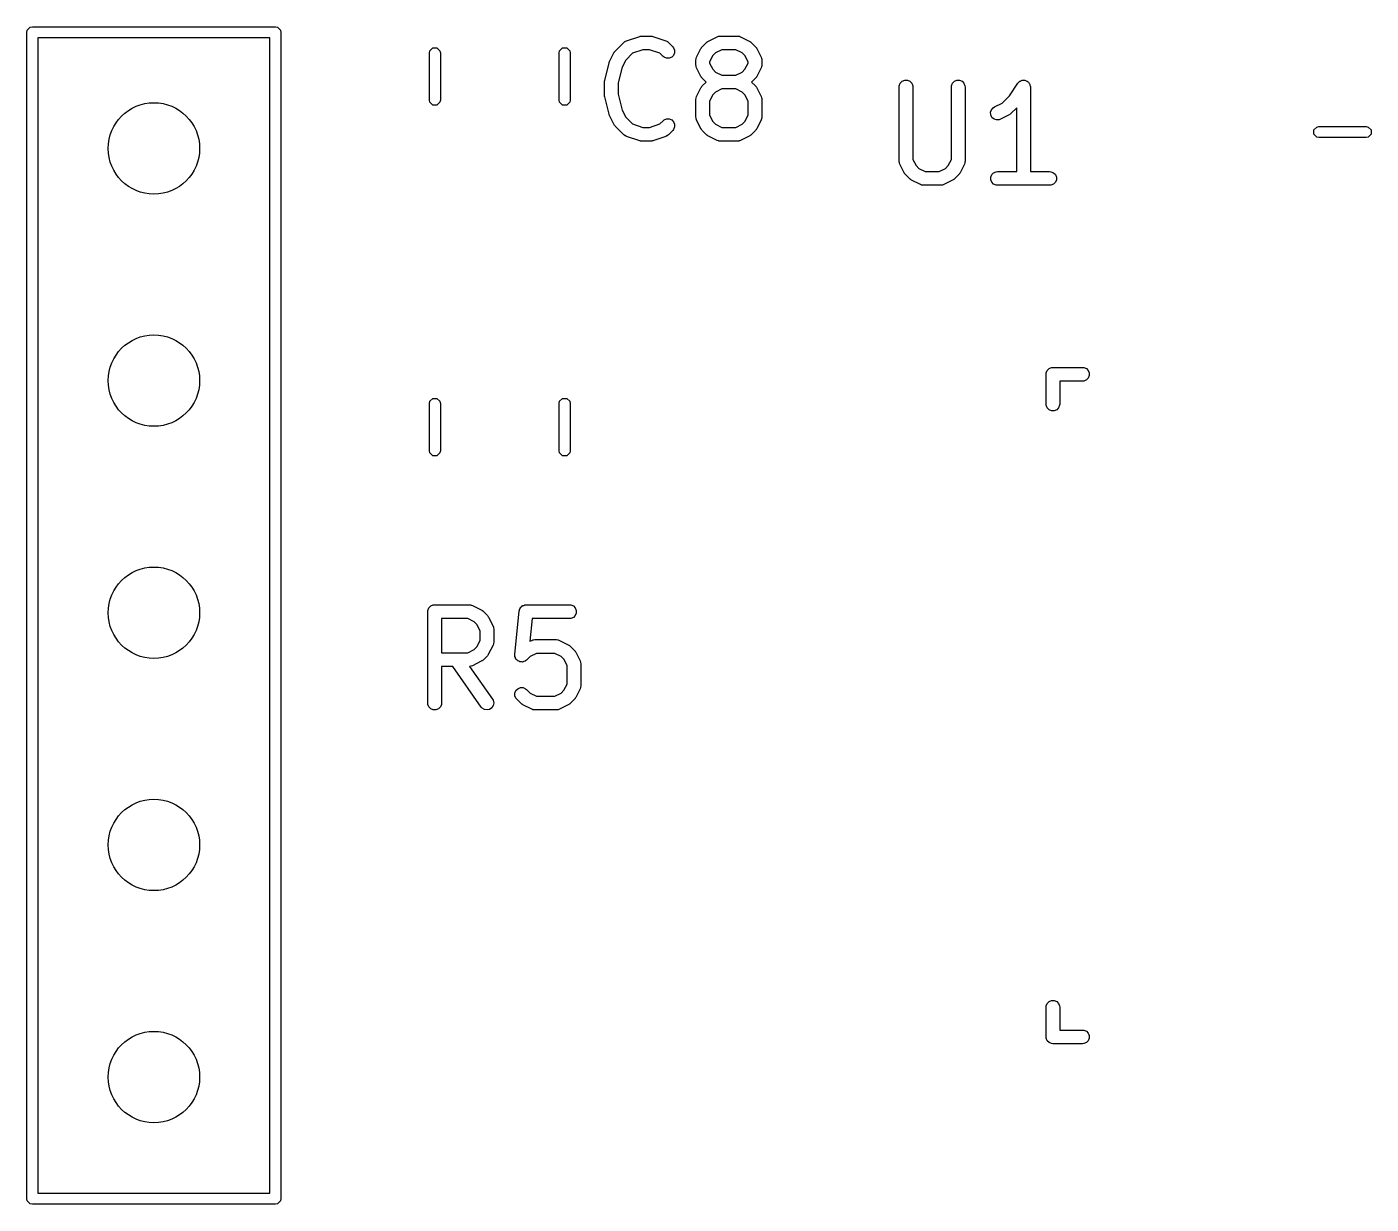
# Model space of a CAD drawing. Header units: inches. Extents: x 4.64 to 7.43, y -3.91 to -2.64.
# Drawn here: x 5.495 to 6.074, y -3.595 to -3.088 of the extents above; entities that cross this region are included whole.
import ezdxf

# ---------------------------------------------------------------- set-up
doc = ezdxf.new("R2010")
doc.units = ezdxf.units.IN
doc.header["$MEASUREMENT"] = 0
doc.layers.add('BLACK', color=250, linetype='CONTINUOUS')

msp = doc.modelspace()

# ---------------------------------------------------------------- linework, layer by layer
at = {"layer": 'BLACK', "linetype": 'CONTINUOUS'}
for p, q in [((5.49528, -3.09), (5.49546, -3.0891)), ((5.49528, -3.59236), (5.49528, -3.09)), ((5.49546, -3.0891), (5.49673, -3.08782)), ((5.49673, -3.08782), (5.49764, -3.08764)), ((5.49764, -3.08764), (5.60236, -3.08764)), ((5.60236, -3.08764), (5.60327, -3.08782)), ((5.60327, -3.08782), (5.60454, -3.0891)), ((5.60454, -3.0891), (5.60472, -3.09)), ((5.60472, -3.09), (5.60472, -3.59236)), ((5.75363, -3.09361), (5.75926, -3.09173)), ((5.75926, -3.09173), (5.75954, -3.09167)), ((5.75954, -3.09167), (5.75961, -3.09164)), ((5.75961, -3.09164), (5.75972, -3.09163)), ((5.75972, -3.09163), (5.75982, -3.09161)), ((5.75982, -3.09161), (5.7599, -3.09161)), ((5.7599, -3.09161), (5.76019, -3.09158)), ((5.76019, -3.09158), (5.76394, -3.09158)), ((5.76394, -3.09158), (5.76423, -3.09161)), ((5.76423, -3.09161), (5.76431, -3.09161)), ((5.76431, -3.09161), (5.76441, -3.09163)), ((5.76441, -3.09163), (5.76452, -3.09164)), ((5.76452, -3.09164), (5.76459, -3.09167)), ((5.76459, -3.09167), (5.76487, -3.09173)), ((5.76487, -3.09173), (5.7705, -3.09361)), ((5.78887, -3.09377), (5.79261, -3.0919)), ((5.79261, -3.0919), (5.79316, -3.09169)), ((5.79316, -3.09169), (5.79326, -3.09168)), ((5.79326, -3.09168), (5.79336, -3.09164)), ((5.79336, -3.09164), (5.79394, -3.09158)), ((5.79394, -3.09158), (5.80143, -3.09158)), ((5.80143, -3.09158), (5.80201, -3.09164)), ((5.80201, -3.09164), (5.80211, -3.09168)), ((5.80211, -3.09168), (5.80221, -3.09169)), ((5.80221, -3.09169), (5.80276, -3.0919)), ((5.80276, -3.0919), (5.8065, -3.09377)), ((5.5, -3.09236), (5.5, -3.59)), ((5.6, -3.09236), (5.5, -3.09236)), ((5.6, -3.59), (5.6, -3.09236)), ((5.66869, -3.09882), (5.66886, -3.09792)), ((5.66886, -3.09792), (5.67014, -3.09664)), ((5.67014, -3.09664), (5.67195, -3.09664)), ((5.67195, -3.09664), (5.67323, -3.09792)), ((5.67323, -3.09792), (5.67341, -3.09882)), ((5.72459, -3.09882), (5.72477, -3.09792)), ((5.72477, -3.09792), (5.72605, -3.09664)), ((5.72605, -3.09664), (5.72786, -3.09664)), ((5.72786, -3.09664), (5.72914, -3.09792)), ((5.72914, -3.09792), (5.72931, -3.09882)), ((5.74854, -3.0983), (5.74873, -3.09807)), ((5.74873, -3.09807), (5.75248, -3.09432)), ((5.75248, -3.09432), (5.75292, -3.09396)), ((5.75292, -3.09396), (5.75302, -3.09392)), ((5.75302, -3.09392), (5.7531, -3.09385)), ((5.7531, -3.09385), (5.75363, -3.09361)), ((5.76067, -3.09749), (5.75616, -3.09899)), ((5.76346, -3.09749), (5.76067, -3.09749)), ((5.76797, -3.09899), (5.76346, -3.09749)), ((5.7705, -3.09361), (5.77103, -3.09385)), ((5.77103, -3.09385), (5.77111, -3.09392)), ((5.77111, -3.09392), (5.7712, -3.09396)), ((5.7712, -3.09396), (5.77165, -3.09432)), ((5.77165, -3.09432), (5.77353, -3.0962)), ((5.77353, -3.0962), (5.77389, -3.09665)), ((5.77389, -3.09665), (5.77433, -3.09771)), ((5.77433, -3.09771), (5.77433, -3.09886)), ((5.7838, -3.10071), (5.78567, -3.09697)), ((5.78567, -3.09697), (5.78583, -3.09672)), ((5.78583, -3.09672), (5.78586, -3.09665)), ((5.78586, -3.09665), (5.78592, -3.09656)), ((5.78592, -3.09656), (5.78598, -3.09648)), ((5.78598, -3.09648), (5.78604, -3.09642)), ((5.78604, -3.09642), (5.78622, -3.0962)), ((5.78622, -3.0962), (5.7881, -3.09432)), ((5.7881, -3.09432), (5.78832, -3.09414)), ((5.78832, -3.09414), (5.78838, -3.09408)), ((5.78838, -3.09408), (5.78846, -3.09402)), ((5.78846, -3.09402), (5.78855, -3.09396)), ((5.78855, -3.09396), (5.78862, -3.09393)), ((5.78862, -3.09393), (5.78887, -3.09377)), ((5.79463, -3.09749), (5.79194, -3.09884)), ((5.80074, -3.09749), (5.79463, -3.09749)), ((5.80343, -3.09884), (5.80074, -3.09749)), ((5.8065, -3.09377), (5.80675, -3.09393)), ((5.80675, -3.09393), (5.80682, -3.09396)), ((5.80682, -3.09396), (5.80691, -3.09402)), ((5.80691, -3.09402), (5.80699, -3.09408)), ((5.80699, -3.09408), (5.80705, -3.09414)), ((5.80705, -3.09414), (5.80727, -3.09432)), ((5.80727, -3.09432), (5.80915, -3.0962)), ((5.80915, -3.0962), (5.80933, -3.09642)), ((5.80933, -3.09642), (5.80939, -3.09648)), ((5.80939, -3.09648), (5.80945, -3.09656)), ((5.80945, -3.09656), (5.80951, -3.09665)), ((5.80951, -3.09665), (5.80954, -3.09672)), ((5.80954, -3.09672), (5.8097, -3.09697)), ((5.8097, -3.09697), (5.81157, -3.10071)), ((5.66869, -3.11918), (5.66869, -3.09882)), ((5.67341, -3.09882), (5.67341, -3.11918)), ((5.72459, -3.11918), (5.72459, -3.09882)), ((5.72931, -3.09882), (5.72931, -3.11918)), ((5.7442, -3.11069), (5.74608, -3.10319)), ((5.74608, -3.10319), (5.74609, -3.10315)), ((5.74609, -3.10313), (5.74618, -3.10289)), ((5.74609, -3.10315), (5.74609, -3.10313)), ((5.74618, -3.10289), (5.74627, -3.10265)), ((5.74627, -3.10265), (5.74628, -3.10263)), ((5.74628, -3.10263), (5.7463, -3.10259)), ((5.7463, -3.10259), (5.74817, -3.09884)), ((5.74817, -3.09884), (5.74833, -3.09859)), ((5.74833, -3.09859), (5.74836, -3.09852)), ((5.74836, -3.09852), (5.74843, -3.09844)), ((5.74843, -3.09844), (5.74848, -3.09835)), ((5.74848, -3.09835), (5.74854, -3.0983)), ((5.75324, -3.10191), (5.75173, -3.10494)), ((5.75616, -3.09899), (5.75324, -3.10191)), ((5.76935, -3.10037), (5.76797, -3.09899)), ((5.7698, -3.10074), (5.76935, -3.10037)), ((5.77086, -3.10118), (5.7698, -3.10074)), ((5.77201, -3.10118), (5.77086, -3.10118)), ((5.77308, -3.10074), (5.77201, -3.10118)), ((5.77389, -3.09993), (5.77308, -3.10074)), ((5.77433, -3.09886), (5.77389, -3.09993)), ((5.78348, -3.10204), (5.78354, -3.10146)), ((5.78348, -3.10391), (5.78348, -3.10204)), ((5.78354, -3.10146), (5.78358, -3.10136)), ((5.78358, -3.10136), (5.78359, -3.10126)), ((5.78359, -3.10126), (5.7838, -3.10071)), ((5.79074, -3.10003), (5.78939, -3.10273)), ((5.78939, -3.10273), (5.78939, -3.10321)), ((5.78939, -3.10321), (5.79074, -3.10591)), ((5.79194, -3.09884), (5.79074, -3.10003)), ((5.80463, -3.10003), (5.80343, -3.09884)), ((5.80598, -3.10273), (5.80463, -3.10003)), ((5.80463, -3.10591), (5.80598, -3.10321)), ((5.80598, -3.10321), (5.80598, -3.10273)), ((5.81157, -3.10071), (5.81178, -3.10126)), ((5.81178, -3.10126), (5.81179, -3.10136)), ((5.81179, -3.10136), (5.81183, -3.10146)), ((5.81183, -3.10146), (5.81189, -3.10204)), ((5.81189, -3.10204), (5.81189, -3.10391)), ((5.75173, -3.10494), (5.75002, -3.11177)), ((5.78354, -3.10449), (5.78348, -3.10391)), ((5.78358, -3.10458), (5.78354, -3.10449)), ((5.78359, -3.10469), (5.78358, -3.10458)), ((5.7838, -3.10523), (5.78359, -3.10469)), ((5.78567, -3.10898), (5.7838, -3.10523)), ((5.78583, -3.10923), (5.78567, -3.10898)), ((5.78586, -3.1093), (5.78583, -3.10923)), ((5.78592, -3.10938), (5.78586, -3.1093)), ((5.78598, -3.10947), (5.78592, -3.10938)), ((5.78604, -3.10952), (5.78598, -3.10947)), ((5.78622, -3.10975), (5.78604, -3.10952)), ((5.79074, -3.10591), (5.79194, -3.10711)), ((5.79194, -3.10711), (5.79463, -3.10846)), ((5.79463, -3.10846), (5.80074, -3.10846)), ((5.80074, -3.10846), (5.80343, -3.10711)), ((5.80343, -3.10711), (5.80463, -3.10591)), ((5.80933, -3.10952), (5.80915, -3.10975)), ((5.80939, -3.10947), (5.80933, -3.10952)), ((5.80945, -3.10938), (5.80939, -3.10947)), ((5.80951, -3.1093), (5.80945, -3.10938)), ((5.80954, -3.10923), (5.80951, -3.1093)), ((5.8097, -3.10898), (5.80954, -3.10923)), ((5.81157, -3.10523), (5.8097, -3.10898)), ((5.81178, -3.10469), (5.81157, -3.10523)), ((5.81179, -3.10458), (5.81178, -3.10469)), ((5.81183, -3.10449), (5.81179, -3.10458)), ((5.81189, -3.10391), (5.81183, -3.10449)), ((5.74411, -3.11141), (5.74412, -3.11131)), ((5.74411, -3.11703), (5.74411, -3.11141)), ((5.74412, -3.11127), (5.74415, -3.11105)), ((5.74412, -3.11131), (5.74412, -3.11127)), ((5.74415, -3.11105), (5.74417, -3.11083)), ((5.74417, -3.11083), (5.74419, -3.11079)), ((5.74419, -3.11079), (5.7442, -3.11069)), ((5.75002, -3.11177), (5.75002, -3.11667)), ((5.7838, -3.11759), (5.78567, -3.11384)), ((5.78567, -3.11384), (5.78583, -3.11359)), ((5.78583, -3.11359), (5.78586, -3.11352)), ((5.78586, -3.11352), (5.78592, -3.11344)), ((5.78592, -3.11344), (5.78598, -3.11335)), ((5.78598, -3.11335), (5.78604, -3.1133)), ((5.78604, -3.1133), (5.78622, -3.11307)), ((5.78788, -3.11141), (5.78622, -3.10975)), ((5.78622, -3.11307), (5.78788, -3.11141)), ((5.79463, -3.11436), (5.79194, -3.11571)), ((5.80074, -3.11436), (5.79463, -3.11436)), ((5.80343, -3.11571), (5.80074, -3.11436)), ((5.80915, -3.10975), (5.80749, -3.11141)), ((5.80749, -3.11141), (5.80915, -3.11307)), ((5.80915, -3.11307), (5.80933, -3.1133)), ((5.80933, -3.1133), (5.80939, -3.11335)), ((5.80939, -3.11335), (5.80945, -3.11344)), ((5.80945, -3.11344), (5.80951, -3.11352)), ((5.80951, -3.11352), (5.80954, -3.11359)), ((5.80954, -3.11359), (5.8097, -3.11384)), ((5.8097, -3.11384), (5.81157, -3.11759)), ((5.87105, -3.11354), (5.87111, -3.11296)), ((5.87105, -3.14541), (5.87105, -3.11354)), ((5.87111, -3.11296), (5.87155, -3.1119)), ((5.87155, -3.1119), (5.87236, -3.11108)), ((5.87236, -3.11108), (5.87343, -3.11064)), ((5.87343, -3.11064), (5.87458, -3.11064)), ((5.87458, -3.11064), (5.87564, -3.11108)), ((5.87564, -3.11108), (5.87646, -3.1119)), ((5.87646, -3.1119), (5.8769, -3.11296)), ((5.8769, -3.11296), (5.87696, -3.11354)), ((5.87696, -3.11354), (5.87696, -3.14471)), ((5.89355, -3.11354), (5.8936, -3.11296)), ((5.89355, -3.14471), (5.89355, -3.11354)), ((5.8936, -3.11296), (5.89405, -3.1119)), ((5.89405, -3.1119), (5.89486, -3.11108)), ((5.89486, -3.11108), (5.89592, -3.11064)), ((5.89592, -3.11064), (5.89708, -3.11064)), ((5.89708, -3.11064), (5.89814, -3.11108)), ((5.89814, -3.11108), (5.89896, -3.1119)), ((5.89896, -3.1119), (5.8994, -3.11296)), ((5.8994, -3.11296), (5.89945, -3.11354)), ((5.89945, -3.11354), (5.89945, -3.14541)), ((5.91858, -3.11728), (5.92217, -3.1119)), ((5.92217, -3.11189), (5.92253, -3.11145)), ((5.92217, -3.1119), (5.92217, -3.11189)), ((5.92217, -3.1119), (5.92217, -3.1119)), ((5.92217, -3.1119), (5.92217, -3.1119)), ((5.92253, -3.11145), (5.92278, -3.11129)), ((5.92278, -3.11129), (5.92298, -3.11108)), ((5.92298, -3.11108), (5.92325, -3.11097)), ((5.92325, -3.11097), (5.92349, -3.11081)), ((5.92349, -3.11081), (5.92378, -3.11075)), ((5.92378, -3.11075), (5.92405, -3.11064)), ((5.92405, -3.11064), (5.92434, -3.11064)), ((5.92434, -3.11064), (5.92462, -3.11058)), ((5.92462, -3.11058), (5.92491, -3.11064)), ((5.92491, -3.11064), (5.9252, -3.11064)), ((5.9252, -3.11064), (5.92547, -3.11075)), ((5.92547, -3.11075), (5.92575, -3.11081)), ((5.92575, -3.11081), (5.92599, -3.11097)), ((5.92599, -3.11097), (5.92626, -3.11108)), ((5.92626, -3.11108), (5.92647, -3.11129)), ((5.92647, -3.11129), (5.92671, -3.11145)), ((5.92671, -3.11145), (5.92687, -3.11169)), ((5.92687, -3.11169), (5.92708, -3.1119)), ((5.92708, -3.1119), (5.92719, -3.11216)), ((5.92719, -3.11216), (5.92735, -3.1124)), ((5.92735, -3.1124), (5.92741, -3.11269)), ((5.92741, -3.11269), (5.92752, -3.11296)), ((5.92752, -3.11296), (5.92757, -3.11353)), ((5.92757, -3.11353), (5.92758, -3.11353)), ((5.92758, -3.11353), (5.92757, -3.11353)), ((5.92757, -3.11353), (5.92758, -3.11354)), ((5.92758, -3.11354), (5.92758, -3.14995)), ((5.66886, -3.12008), (5.66869, -3.11918)), ((5.67014, -3.12136), (5.66886, -3.12008)), ((5.67323, -3.12008), (5.67195, -3.12136)), ((5.67341, -3.11918), (5.67323, -3.12008)), ((5.72477, -3.12008), (5.72459, -3.11918)), ((5.72605, -3.12136), (5.72477, -3.12008)), ((5.72914, -3.12008), (5.72786, -3.12136)), ((5.72931, -3.11918), (5.72914, -3.12008)), ((5.74412, -3.11713), (5.74411, -3.11703)), ((5.74412, -3.11718), (5.74412, -3.11713)), ((5.74415, -3.11739), (5.74412, -3.11718)), ((5.74417, -3.11761), (5.74415, -3.11739)), ((5.74419, -3.11765), (5.74417, -3.11761)), ((5.7442, -3.11775), (5.74419, -3.11765)), ((5.74608, -3.12525), (5.7442, -3.11775)), ((5.75002, -3.11667), (5.75173, -3.1235)), ((5.78348, -3.11891), (5.78354, -3.11833)), ((5.78348, -3.12641), (5.78348, -3.11891)), ((5.78354, -3.11833), (5.78358, -3.11823)), ((5.78358, -3.11823), (5.78359, -3.11813)), ((5.78359, -3.11813), (5.7838, -3.11759)), ((5.79074, -3.11691), (5.78939, -3.11961)), ((5.78939, -3.11961), (5.78939, -3.12571)), ((5.79194, -3.11571), (5.79074, -3.11691)), ((5.80463, -3.11691), (5.80343, -3.11571)), ((5.80598, -3.11961), (5.80463, -3.11691)), ((5.80598, -3.12571), (5.80598, -3.11961)), ((5.81157, -3.11759), (5.81178, -3.11813)), ((5.81178, -3.11813), (5.81179, -3.11823)), ((5.81179, -3.11823), (5.81183, -3.11833)), ((5.81183, -3.11833), (5.81189, -3.11891)), ((5.81189, -3.11891), (5.81189, -3.12641)), ((5.91205, -3.12214), (5.91537, -3.12048)), ((5.91537, -3.12048), (5.91858, -3.11728)), ((5.67195, -3.12136), (5.67014, -3.12136)), ((5.72786, -3.12136), (5.72605, -3.12136)), ((5.74609, -3.12529), (5.74608, -3.12525)), ((5.74609, -3.12531), (5.74609, -3.12529)), ((5.74618, -3.12555), (5.74609, -3.12531)), ((5.74627, -3.12579), (5.74618, -3.12555)), ((5.74628, -3.12581), (5.74627, -3.12579)), ((5.7463, -3.12585), (5.74628, -3.12581)), ((5.74817, -3.1296), (5.7463, -3.12585)), ((5.75173, -3.1235), (5.75324, -3.12653)), ((5.75324, -3.12653), (5.75616, -3.12945)), ((5.78354, -3.12698), (5.78348, -3.12641)), ((5.78358, -3.12708), (5.78354, -3.12698)), ((5.78939, -3.12571), (5.79074, -3.12841)), ((5.80463, -3.12841), (5.80598, -3.12571)), ((5.81183, -3.12698), (5.81179, -3.12708)), ((5.81189, -3.12641), (5.81183, -3.12698)), ((5.91044, -3.12442), (5.91081, -3.12332)), ((5.91053, -3.12556), (5.91044, -3.12442)), ((5.91104, -3.1266), (5.91053, -3.12556)), ((5.91081, -3.12332), (5.91156, -3.12245)), ((5.91191, -3.12735), (5.91104, -3.1266)), ((5.91156, -3.12245), (5.91205, -3.12214)), ((5.91844, -3.12555), (5.91469, -3.12743)), ((5.91869, -3.12539), (5.91844, -3.12555)), ((5.91876, -3.12537), (5.91869, -3.12539)), ((5.91884, -3.1253), (5.91876, -3.12537)), ((5.91893, -3.12524), (5.91884, -3.1253)), ((5.91898, -3.12518), (5.91893, -3.12524)), ((5.91921, -3.125), (5.91898, -3.12518)), ((5.92167, -3.12254), (5.91921, -3.125)), ((5.92167, -3.14995), (5.92167, -3.12254)), ((5.74833, -3.12985), (5.74817, -3.1296)), ((5.74836, -3.12992), (5.74833, -3.12985)), ((5.74843, -3.13), (5.74836, -3.12992)), ((5.74848, -3.13009), (5.74843, -3.13)), ((5.74854, -3.13014), (5.74848, -3.13009)), ((5.74873, -3.13037), (5.74854, -3.13014)), ((5.75248, -3.13412), (5.74873, -3.13037)), ((5.75616, -3.12945), (5.76067, -3.13095)), ((5.76067, -3.13095), (5.76346, -3.13095)), ((5.76346, -3.13095), (5.76797, -3.12945)), ((5.76797, -3.12945), (5.76935, -3.12807)), ((5.76935, -3.12807), (5.7698, -3.1277)), ((5.7698, -3.1277), (5.77086, -3.12726)), ((5.77086, -3.12726), (5.77201, -3.12726)), ((5.77353, -3.13224), (5.77165, -3.13412)), ((5.77201, -3.12726), (5.77308, -3.1277)), ((5.77308, -3.1277), (5.77389, -3.12852)), ((5.77389, -3.1318), (5.77353, -3.13224)), ((5.77389, -3.12852), (5.77433, -3.12958)), ((5.77433, -3.13073), (5.77389, -3.1318)), ((5.77433, -3.12958), (5.77433, -3.13073)), ((5.78359, -3.12719), (5.78358, -3.12708)), ((5.7838, -3.12773), (5.78359, -3.12719)), ((5.78567, -3.13148), (5.7838, -3.12773)), ((5.78583, -3.13173), (5.78567, -3.13148)), ((5.78586, -3.1318), (5.78583, -3.13173)), ((5.78592, -3.13188), (5.78586, -3.1318)), ((5.78598, -3.13197), (5.78592, -3.13188)), ((5.78604, -3.13202), (5.78598, -3.13197)), ((5.78622, -3.13224), (5.78604, -3.13202)), ((5.7881, -3.13412), (5.78622, -3.13224)), ((5.79074, -3.12841), (5.79194, -3.1296)), ((5.79194, -3.1296), (5.79463, -3.13095)), ((5.79463, -3.13095), (5.80074, -3.13095)), ((5.80074, -3.13095), (5.80343, -3.1296)), ((5.80343, -3.1296), (5.80463, -3.12841)), ((5.80915, -3.13224), (5.80727, -3.13412)), ((5.80933, -3.13202), (5.80915, -3.13224)), ((5.80939, -3.13197), (5.80933, -3.13202)), ((5.80945, -3.13188), (5.80939, -3.13197)), ((5.80951, -3.1318), (5.80945, -3.13188)), ((5.80954, -3.13173), (5.80951, -3.1318)), ((5.8097, -3.13148), (5.80954, -3.13173)), ((5.81157, -3.12773), (5.8097, -3.13148)), ((5.81178, -3.12719), (5.81157, -3.12773)), ((5.81179, -3.12708), (5.81178, -3.12719)), ((5.913, -3.12771), (5.91191, -3.12735)), ((5.91415, -3.12763), (5.913, -3.12771)), ((5.91469, -3.12743), (5.91415, -3.12763)), ((6.04964, -3.13205), (6.05092, -3.13077)), ((6.04964, -3.13386), (6.04964, -3.13205)), ((6.05092, -3.13077), (6.05182, -3.13059)), ((6.05182, -3.13059), (6.07218, -3.13059)), ((6.07218, -3.13059), (6.07308, -3.13077)), ((6.07308, -3.13077), (6.07436, -3.13205)), ((6.07436, -3.13205), (6.07436, -3.13386)), ((5.75292, -3.13449), (5.75248, -3.13412)), ((5.75302, -3.13453), (5.75292, -3.13449)), ((5.7531, -3.1346), (5.75302, -3.13453)), ((5.75363, -3.13483), (5.7531, -3.1346)), ((5.75926, -3.13671), (5.75363, -3.13483)), ((5.75954, -3.13677), (5.75926, -3.13671)), ((5.75961, -3.1368), (5.75954, -3.13677)), ((5.75972, -3.13681), (5.75961, -3.1368)), ((5.75982, -3.13684), (5.75972, -3.13681)), ((5.7599, -3.13683), (5.75982, -3.13684)), ((5.76019, -3.13686), (5.7599, -3.13683)), ((5.76394, -3.13686), (5.76019, -3.13686)), ((5.76423, -3.13683), (5.76394, -3.13686)), ((5.76431, -3.13684), (5.76423, -3.13683)), ((5.76441, -3.13681), (5.76431, -3.13684)), ((5.76452, -3.1368), (5.76441, -3.13681)), ((5.76459, -3.13677), (5.76452, -3.1368)), ((5.76487, -3.13671), (5.76459, -3.13677)), ((5.7705, -3.13483), (5.76487, -3.13671)), ((5.77103, -3.1346), (5.7705, -3.13483)), ((5.77111, -3.13453), (5.77103, -3.1346)), ((5.7712, -3.13449), (5.77111, -3.13453)), ((5.77165, -3.13412), (5.7712, -3.13449)), ((5.78832, -3.13431), (5.7881, -3.13412)), ((5.78838, -3.13436), (5.78832, -3.13431)), ((5.78846, -3.13442), (5.78838, -3.13436)), ((5.78855, -3.13449), (5.78846, -3.13442)), ((5.78862, -3.13452), (5.78855, -3.13449)), ((5.78887, -3.13467), (5.78862, -3.13452)), ((5.79261, -3.13655), (5.78887, -3.13467)), ((5.79316, -3.13675), (5.79261, -3.13655)), ((5.79326, -3.13676), (5.79316, -3.13675)), ((5.79336, -3.1368), (5.79326, -3.13676)), ((5.79394, -3.13686), (5.79336, -3.1368)), ((5.80143, -3.13686), (5.79394, -3.13686)), ((5.80201, -3.1368), (5.80143, -3.13686)), ((5.80211, -3.13676), (5.80201, -3.1368)), ((5.80221, -3.13675), (5.80211, -3.13676)), ((5.80276, -3.13655), (5.80221, -3.13675)), ((5.8065, -3.13467), (5.80276, -3.13655)), ((5.80675, -3.13452), (5.8065, -3.13467)), ((5.80682, -3.13449), (5.80675, -3.13452)), ((5.80691, -3.13442), (5.80682, -3.13449)), ((5.80699, -3.13436), (5.80691, -3.13442)), ((5.80705, -3.13431), (5.80699, -3.13436)), ((5.80727, -3.13412), (5.80705, -3.13431)), ((6.05092, -3.13514), (6.04964, -3.13386)), ((6.05182, -3.13531), (6.05092, -3.13514)), ((6.07218, -3.13531), (6.05182, -3.13531)), ((6.07308, -3.13514), (6.07218, -3.13531)), ((6.07436, -3.13386), (6.07308, -3.13514)), ((5.87111, -3.14598), (5.87105, -3.14541)), ((5.87115, -3.14608), (5.87111, -3.14598)), ((5.87116, -3.14619), (5.87115, -3.14608)), ((5.87136, -3.14673), (5.87116, -3.14619)), ((5.87324, -3.15048), (5.87136, -3.14673)), ((5.87696, -3.14471), (5.87831, -3.14741)), ((5.87831, -3.14741), (5.8795, -3.1486)), ((5.8795, -3.1486), (5.8822, -3.14995)), ((5.8822, -3.14995), (5.8883, -3.14995)), ((5.8883, -3.14995), (5.891, -3.1486)), ((5.891, -3.1486), (5.8922, -3.14741)), ((5.8922, -3.14741), (5.89355, -3.14471)), ((5.89914, -3.14673), (5.89727, -3.15048)), ((5.89935, -3.14619), (5.89914, -3.14673)), ((5.89936, -3.14608), (5.89935, -3.14619)), ((5.8994, -3.14598), (5.89936, -3.14608)), ((5.89945, -3.14541), (5.8994, -3.14598)), ((5.91173, -3.15045), (5.9128, -3.15001)), ((5.9128, -3.15001), (5.91337, -3.14995)), ((5.91337, -3.14995), (5.92167, -3.14995)), ((5.92758, -3.14995), (5.93587, -3.14995)), ((5.93587, -3.14995), (5.93645, -3.15001)), ((5.93645, -3.15001), (5.93751, -3.15045)), ((5.87339, -3.15073), (5.87324, -3.15048)), ((5.87342, -3.1508), (5.87339, -3.15073)), ((5.87349, -3.15088), (5.87342, -3.1508)), ((5.87355, -3.15097), (5.87349, -3.15088)), ((5.8736, -3.15102), (5.87355, -3.15097)), ((5.87379, -3.15124), (5.8736, -3.15102)), ((5.87567, -3.15312), (5.87379, -3.15124)), ((5.87589, -3.15331), (5.87567, -3.15312)), ((5.87594, -3.15336), (5.87589, -3.15331)), ((5.87603, -3.15342), (5.87594, -3.15336)), ((5.87611, -3.15349), (5.87603, -3.15342)), ((5.87618, -3.15352), (5.87611, -3.15349)), ((5.87643, -3.15367), (5.87618, -3.15352)), ((5.88018, -3.15555), (5.87643, -3.15367)), ((5.88072, -3.15575), (5.88018, -3.15555)), ((5.88083, -3.15576), (5.88072, -3.15575)), ((5.88093, -3.1558), (5.88083, -3.15576)), ((5.8815, -3.15586), (5.88093, -3.1558)), ((5.889, -3.15586), (5.8815, -3.15586)), ((5.88958, -3.1558), (5.889, -3.15586)), ((5.88968, -3.15576), (5.88958, -3.1558)), ((5.88978, -3.15575), (5.88968, -3.15576)), ((5.89032, -3.15555), (5.88978, -3.15575)), ((5.89407, -3.15367), (5.89032, -3.15555)), ((5.89432, -3.15352), (5.89407, -3.15367)), ((5.89439, -3.15349), (5.89432, -3.15352)), ((5.89447, -3.15342), (5.89439, -3.15349)), ((5.89456, -3.15336), (5.89447, -3.15342)), ((5.89461, -3.15331), (5.89456, -3.15336)), ((5.89484, -3.15312), (5.89461, -3.15331)), ((5.89671, -3.15124), (5.89484, -3.15312)), ((5.8969, -3.15102), (5.89671, -3.15124)), ((5.89696, -3.15097), (5.8969, -3.15102)), ((5.89701, -3.15088), (5.89696, -3.15097)), ((5.89708, -3.1508), (5.89701, -3.15088)), ((5.89711, -3.15073), (5.89708, -3.1508)), ((5.89727, -3.15048), (5.89711, -3.15073)), ((5.91048, -3.15233), (5.91092, -3.15127)), ((5.91048, -3.15348), (5.91048, -3.15233)), ((5.91092, -3.15455), (5.91048, -3.15348)), ((5.91092, -3.15127), (5.91173, -3.15045)), ((5.91173, -3.15536), (5.91092, -3.15455)), ((5.9128, -3.1558), (5.91173, -3.15536)), ((5.91337, -3.15586), (5.9128, -3.1558)), ((5.93587, -3.15586), (5.91337, -3.15586)), ((5.93645, -3.1558), (5.93587, -3.15586)), ((5.93751, -3.15536), (5.93645, -3.1558)), ((5.93751, -3.15045), (5.93833, -3.15127)), ((5.93833, -3.15455), (5.93751, -3.15536)), ((5.93833, -3.15127), (5.93877, -3.15233)), ((5.93877, -3.15348), (5.93833, -3.15455)), ((5.93877, -3.15233), (5.93877, -3.15348)), ((5.93433, -3.23728), (5.93439, -3.23671)), ((5.93439, -3.23671), (5.93483, -3.23564)), ((5.93483, -3.23564), (5.93564, -3.23483)), ((5.93564, -3.23483), (5.93671, -3.23439)), ((5.93671, -3.23439), (5.93728, -3.23433)), ((5.93728, -3.23433), (5.95008, -3.23433)), ((5.95008, -3.23433), (5.95065, -3.23439)), ((5.95065, -3.23439), (5.95172, -3.23483)), ((5.95172, -3.23483), (5.95253, -3.23564)), ((5.95253, -3.23564), (5.95297, -3.23671)), ((5.95297, -3.23671), (5.95297, -3.23786)), ((5.93433, -3.25008), (5.93433, -3.23728)), ((5.95008, -3.24024), (5.94024, -3.24024)), ((5.94024, -3.24024), (5.94024, -3.25008)), ((5.95065, -3.24018), (5.95008, -3.24024)), ((5.95172, -3.23974), (5.95065, -3.24018)), ((5.95253, -3.23892), (5.95172, -3.23974)), ((5.95297, -3.23786), (5.95253, -3.23892)), ((5.66886, -3.24892), (5.67014, -3.24764)), ((5.67014, -3.24764), (5.67195, -3.24764)), ((5.67195, -3.24764), (5.67323, -3.24892)), ((5.72477, -3.24892), (5.72605, -3.24764)), ((5.72605, -3.24764), (5.72786, -3.24764)), ((5.72786, -3.24764), (5.72914, -3.24892)), ((5.66869, -3.24982), (5.66886, -3.24892)), ((5.66869, -3.27018), (5.66869, -3.24982)), ((5.67323, -3.24892), (5.67341, -3.24982)), ((5.67341, -3.24982), (5.67341, -3.27018)), ((5.72459, -3.24982), (5.72477, -3.24892)), ((5.72459, -3.27018), (5.72459, -3.24982)), ((5.72914, -3.24892), (5.72931, -3.24982)), ((5.72931, -3.24982), (5.72931, -3.27018)), ((5.93439, -3.25065), (5.93433, -3.25008)), ((5.93483, -3.25172), (5.93439, -3.25065)), ((5.93564, -3.25253), (5.93483, -3.25172)), ((5.93671, -3.25297), (5.93564, -3.25253)), ((5.93786, -3.25297), (5.93671, -3.25297)), ((5.93892, -3.25253), (5.93786, -3.25297)), ((5.93974, -3.25172), (5.93892, -3.25253)), ((5.94018, -3.25065), (5.93974, -3.25172)), ((5.94024, -3.25008), (5.94018, -3.25065)), ((5.66886, -3.27108), (5.66869, -3.27018)), ((5.67014, -3.27236), (5.66886, -3.27108)), ((5.67323, -3.27108), (5.67195, -3.27236)), ((5.67341, -3.27018), (5.67323, -3.27108)), ((5.72477, -3.27108), (5.72459, -3.27018)), ((5.72605, -3.27236), (5.72477, -3.27108)), ((5.72914, -3.27108), (5.72786, -3.27236)), ((5.72931, -3.27018), (5.72914, -3.27108)), ((5.67195, -3.27236), (5.67014, -3.27236)), ((5.72786, -3.27236), (5.72605, -3.27236)), ((5.66799, -3.33954), (5.66805, -3.33896)), ((5.66799, -3.37891), (5.66799, -3.33954)), ((5.66805, -3.33896), (5.66849, -3.3379)), ((5.66849, -3.3379), (5.6693, -3.33708)), ((5.6693, -3.33708), (5.67037, -3.33664)), ((5.67037, -3.33664), (5.67094, -3.33658)), ((5.67094, -3.33658), (5.68594, -3.33658)), ((5.68594, -3.33658), (5.68652, -3.33664)), ((5.68652, -3.33664), (5.68661, -3.33668)), ((5.68661, -3.33668), (5.68672, -3.33669)), ((5.68672, -3.33669), (5.68726, -3.3369)), ((5.68726, -3.3369), (5.69101, -3.33877)), ((5.69101, -3.33877), (5.69126, -3.33893)), ((5.69126, -3.33893), (5.69133, -3.33896)), ((5.69133, -3.33896), (5.69141, -3.33902)), ((5.69141, -3.33902), (5.6915, -3.33908)), ((5.6915, -3.33908), (5.69155, -3.33914)), ((5.69155, -3.33914), (5.69178, -3.33932)), ((5.69178, -3.33932), (5.69365, -3.3412)), ((5.69365, -3.3412), (5.69384, -3.34142)), ((5.7055, -3.35799), (5.70737, -3.33924)), ((5.70737, -3.33924), (5.70742, -3.33903)), ((5.70742, -3.33896), (5.70744, -3.33889)), ((5.70742, -3.33903), (5.70742, -3.33896)), ((5.70744, -3.33889), (5.70749, -3.33867)), ((5.70749, -3.33867), (5.70769, -3.33829)), ((5.70769, -3.33829), (5.70786, -3.3379)), ((5.70786, -3.3379), (5.70796, -3.33779)), ((5.70796, -3.33779), (5.70803, -3.33766)), ((5.70803, -3.33766), (5.70837, -3.33739)), ((5.70837, -3.33739), (5.70867, -3.33708)), ((5.70867, -3.33708), (5.70881, -3.33702)), ((5.70881, -3.33702), (5.70892, -3.33693)), ((5.70892, -3.33693), (5.70934, -3.33681)), ((5.70934, -3.33681), (5.70974, -3.33664)), ((5.70974, -3.33664), (5.70996, -3.33662)), ((5.70996, -3.33662), (5.71003, -3.3366)), ((5.71003, -3.3366), (5.7101, -3.3366)), ((5.7101, -3.3366), (5.71031, -3.33658)), ((5.71031, -3.33658), (5.72906, -3.33658)), ((5.72906, -3.33658), (5.72963, -3.33664)), ((5.72963, -3.33664), (5.7307, -3.33708)), ((5.7307, -3.33708), (5.73151, -3.3379)), ((5.73151, -3.34118), (5.7307, -3.34199)), ((5.73151, -3.3379), (5.73195, -3.33896)), ((5.73195, -3.34011), (5.73151, -3.34118)), ((5.73195, -3.33896), (5.73195, -3.34011)), ((5.68524, -3.34249), (5.67389, -3.34249)), ((5.67389, -3.34249), (5.67389, -3.35721)), ((5.68794, -3.34384), (5.68524, -3.34249)), ((5.68914, -3.34503), (5.68794, -3.34384)), ((5.69049, -3.34773), (5.68914, -3.34503)), ((5.69384, -3.34142), (5.6939, -3.34148)), ((5.6939, -3.34148), (5.69395, -3.34156)), ((5.69395, -3.34156), (5.69402, -3.34165)), ((5.69402, -3.34165), (5.69405, -3.34172)), ((5.69405, -3.34172), (5.6942, -3.34197)), ((5.6942, -3.34197), (5.69608, -3.34571)), ((5.69608, -3.34571), (5.69629, -3.34626)), ((5.69629, -3.34626), (5.69629, -3.34636)), ((5.69629, -3.34636), (5.69633, -3.34646)), ((5.69633, -3.34646), (5.69639, -3.34704)), ((5.69639, -3.34704), (5.69639, -3.35266)), ((5.71298, -3.34249), (5.71201, -3.35226)), ((5.72906, -3.34249), (5.71298, -3.34249)), ((5.72963, -3.34243), (5.72906, -3.34249)), ((5.7307, -3.34199), (5.72963, -3.34243)), ((5.68914, -3.35466), (5.69049, -3.35196)), ((5.69049, -3.35196), (5.69049, -3.34773)), ((5.69639, -3.35266), (5.69633, -3.35324)), ((5.71201, -3.35226), (5.71274, -3.35189)), ((5.71274, -3.35189), (5.71328, -3.35169)), ((5.71328, -3.35169), (5.71339, -3.35168)), ((5.71339, -3.35168), (5.71348, -3.35164)), ((5.71348, -3.35164), (5.71406, -3.35158)), ((5.71406, -3.35158), (5.72343, -3.35158)), ((5.72343, -3.35158), (5.72401, -3.35164)), ((5.72401, -3.35164), (5.72411, -3.35168)), ((5.72411, -3.35168), (5.72421, -3.35169)), ((5.72421, -3.35169), (5.72476, -3.35189)), ((5.72476, -3.35189), (5.7285, -3.35377)), ((5.67389, -3.35721), (5.68524, -3.35721)), ((5.68524, -3.35721), (5.68794, -3.35586)), ((5.68794, -3.35586), (5.68914, -3.35466)), ((5.69365, -3.3585), (5.69178, -3.36037)), ((5.69384, -3.35827), (5.69365, -3.3585)), ((5.6939, -3.35822), (5.69384, -3.35827)), ((5.69395, -3.35813), (5.6939, -3.35822)), ((5.69402, -3.35805), (5.69395, -3.35813)), ((5.69405, -3.35798), (5.69402, -3.35805)), ((5.6942, -3.35773), (5.69405, -3.35798)), ((5.69608, -3.35398), (5.6942, -3.35773)), ((5.69629, -3.35344), (5.69608, -3.35398)), ((5.69633, -3.35324), (5.69629, -3.35333)), ((5.69629, -3.35333), (5.69629, -3.35344)), ((5.7055, -3.35857), (5.7055, -3.35799)), ((5.70554, -3.35871), (5.7055, -3.35857)), ((5.71476, -3.35749), (5.71206, -3.35884)), ((5.72274, -3.35749), (5.71476, -3.35749)), ((5.72543, -3.35884), (5.72274, -3.35749)), ((5.7285, -3.35377), (5.72875, -3.35392)), ((5.72875, -3.35392), (5.72882, -3.35395)), ((5.72882, -3.35395), (5.72891, -3.35402)), ((5.72891, -3.35402), (5.72899, -3.35408)), ((5.72899, -3.35408), (5.72905, -3.35414)), ((5.72905, -3.35414), (5.72927, -3.35432)), ((5.72927, -3.35432), (5.73115, -3.3562)), ((5.73115, -3.3562), (5.73133, -3.35642)), ((5.73133, -3.35642), (5.73139, -3.35647)), ((5.73139, -3.35647), (5.73145, -3.35656)), ((5.73145, -3.35656), (5.73151, -3.35664)), ((5.73151, -3.35664), (5.73154, -3.35672)), ((5.73154, -3.35672), (5.7317, -3.35696)), ((5.7317, -3.35696), (5.73357, -3.36071)), ((5.67878, -3.36311), (5.67389, -3.36311)), ((5.67389, -3.36311), (5.67389, -3.37891)), ((5.69102, -3.3806), (5.67878, -3.36311)), ((5.68652, -3.36305), (5.68598, -3.36311)), ((5.68598, -3.36311), (5.69586, -3.37721)), ((5.68661, -3.36301), (5.68652, -3.36305)), ((5.68672, -3.36301), (5.68661, -3.36301)), ((5.68726, -3.3628), (5.68672, -3.36301)), ((5.69101, -3.36092), (5.68726, -3.3628)), ((5.69126, -3.36077), (5.69101, -3.36092)), ((5.69133, -3.36074), (5.69126, -3.36077)), ((5.69141, -3.36067), (5.69133, -3.36074)), ((5.6915, -3.36062), (5.69141, -3.36067)), ((5.69155, -3.36056), (5.6915, -3.36062)), ((5.69178, -3.36037), (5.69155, -3.36056)), ((5.70554, -3.35886), (5.70554, -3.35871)), ((5.70571, -3.35926), (5.70554, -3.35886)), ((5.70583, -3.35967), (5.70571, -3.35926)), ((5.70592, -3.35979), (5.70583, -3.35967)), ((5.70598, -3.35992), (5.70592, -3.35979)), ((5.70629, -3.36023), (5.70598, -3.35992)), ((5.70656, -3.36056), (5.70629, -3.36023)), ((5.70669, -3.36063), (5.70656, -3.36056)), ((5.7068, -3.36074), (5.70669, -3.36063)), ((5.70719, -3.3609), (5.7068, -3.36074)), ((5.70758, -3.36111), (5.70719, -3.3609)), ((5.70772, -3.36112), (5.70758, -3.36111)), ((5.70786, -3.36118), (5.70772, -3.36112)), ((5.70829, -3.36118), (5.70786, -3.36118)), ((5.70872, -3.36122), (5.70829, -3.36118)), ((5.70886, -3.36118), (5.70872, -3.36122)), ((5.70901, -3.36118), (5.70886, -3.36118)), ((5.70941, -3.36101), (5.70901, -3.36118)), ((5.70982, -3.36089), (5.70941, -3.36101)), ((5.70994, -3.3608), (5.70982, -3.36089)), ((5.71008, -3.36074), (5.70994, -3.3608)), ((5.71052, -3.36037), (5.71008, -3.36074)), ((5.71206, -3.35884), (5.71052, -3.36037)), ((5.72663, -3.36003), (5.72543, -3.35884)), ((5.72798, -3.36273), (5.72663, -3.36003)), ((5.72798, -3.37071), (5.72798, -3.36273)), ((5.73357, -3.36071), (5.73378, -3.36125)), ((5.73378, -3.36125), (5.73379, -3.36136)), ((5.73379, -3.36136), (5.73383, -3.36146)), ((5.73383, -3.36146), (5.73389, -3.36203)), ((5.73389, -3.36203), (5.73389, -3.37141)), ((5.70554, -3.37458), (5.70598, -3.37352)), ((5.70554, -3.37573), (5.70554, -3.37458)), ((5.70598, -3.3768), (5.70554, -3.37573)), ((5.70598, -3.37352), (5.7068, -3.3727)), ((5.7068, -3.3727), (5.70786, -3.37226)), ((5.70786, -3.37226), (5.70901, -3.37226)), ((5.70901, -3.37226), (5.71008, -3.3727)), ((5.71008, -3.3727), (5.71052, -3.37307)), ((5.71052, -3.37307), (5.71206, -3.3746)), ((5.71206, -3.3746), (5.71476, -3.37595)), ((5.71476, -3.37595), (5.72274, -3.37595)), ((5.72274, -3.37595), (5.72543, -3.3746)), ((5.72543, -3.3746), (5.72663, -3.37341)), ((5.72663, -3.37341), (5.72798, -3.37071)), ((5.73357, -3.37273), (5.7317, -3.37648)), ((5.73378, -3.37219), (5.73357, -3.37273)), ((5.73379, -3.37208), (5.73378, -3.37219)), ((5.73383, -3.37198), (5.73379, -3.37208)), ((5.73389, -3.37141), (5.73383, -3.37198)), ((5.66805, -3.37948), (5.66799, -3.37891)), ((5.66849, -3.38055), (5.66805, -3.37948)), ((5.6693, -3.38136), (5.66849, -3.38055)), ((5.67037, -3.3818), (5.6693, -3.38136)), ((5.67152, -3.3818), (5.67037, -3.3818)), ((5.67258, -3.38136), (5.67152, -3.3818)), ((5.6734, -3.38055), (5.67258, -3.38136)), ((5.67384, -3.37948), (5.6734, -3.38055)), ((5.67389, -3.37891), (5.67384, -3.37948)), ((5.6914, -3.38104), (5.69102, -3.3806)), ((5.69237, -3.38166), (5.6914, -3.38104)), ((5.6935, -3.38186), (5.69237, -3.38166)), ((5.69463, -3.38161), (5.6935, -3.38186)), ((5.69557, -3.38095), (5.69463, -3.38161)), ((5.69619, -3.37998), (5.69557, -3.38095)), ((5.69586, -3.37721), (5.69614, -3.37772)), ((5.69614, -3.37772), (5.69639, -3.37884)), ((5.69639, -3.37884), (5.69619, -3.37998)), ((5.70635, -3.37724), (5.70598, -3.3768)), ((5.70822, -3.37912), (5.70635, -3.37724)), ((5.70845, -3.37931), (5.70822, -3.37912)), ((5.7085, -3.37936), (5.70845, -3.37931)), ((5.70859, -3.37942), (5.7085, -3.37936)), ((5.70867, -3.37949), (5.70859, -3.37942)), ((5.70874, -3.37952), (5.70867, -3.37949)), ((5.70899, -3.37967), (5.70874, -3.37952)), ((5.71274, -3.38155), (5.70899, -3.37967)), ((5.71328, -3.38175), (5.71274, -3.38155)), ((5.71339, -3.38176), (5.71328, -3.38175)), ((5.71348, -3.3818), (5.71339, -3.38176)), ((5.71406, -3.38186), (5.71348, -3.3818)), ((5.72343, -3.38186), (5.71406, -3.38186)), ((5.72401, -3.3818), (5.72343, -3.38186)), ((5.72411, -3.38176), (5.72401, -3.3818)), ((5.72421, -3.38175), (5.72411, -3.38176)), ((5.72476, -3.38155), (5.72421, -3.38175)), ((5.7285, -3.37967), (5.72476, -3.38155)), ((5.72875, -3.37952), (5.7285, -3.37967)), ((5.72882, -3.37949), (5.72875, -3.37952)), ((5.72891, -3.37942), (5.72882, -3.37949)), ((5.72899, -3.37936), (5.72891, -3.37942)), ((5.72905, -3.37931), (5.72899, -3.37936)), ((5.72927, -3.37912), (5.72905, -3.37931)), ((5.73115, -3.37724), (5.72927, -3.37912)), ((5.73133, -3.37702), (5.73115, -3.37724)), ((5.73139, -3.37697), (5.73133, -3.37702)), ((5.73145, -3.37688), (5.73139, -3.37697)), ((5.73151, -3.3768), (5.73145, -3.37688)), ((5.73154, -3.37673), (5.73151, -3.3768)), ((5.7317, -3.37648), (5.73154, -3.37673)), ((5.93439, -3.50935), (5.93483, -3.50828)), ((5.93483, -3.50828), (5.93564, -3.50747)), ((5.93564, -3.50747), (5.93671, -3.50703)), ((5.93671, -3.50703), (5.93786, -3.50703)), ((5.93786, -3.50703), (5.93892, -3.50747)), ((5.93892, -3.50747), (5.93974, -3.50828)), ((5.93974, -3.50828), (5.94018, -3.50935)), ((5.93433, -3.50992), (5.93439, -3.50935)), ((5.93433, -3.52272), (5.93433, -3.50992)), ((5.94018, -3.50935), (5.94024, -3.50992)), ((5.94024, -3.50992), (5.94024, -3.51976)), ((5.94024, -3.51976), (5.95008, -3.51976)), ((5.95008, -3.51976), (5.95065, -3.51982)), ((5.95065, -3.51982), (5.95172, -3.52026)), ((5.95172, -3.52026), (5.95253, -3.52108)), ((5.93439, -3.52329), (5.93433, -3.52272)), ((5.93483, -3.52436), (5.93439, -3.52329)), ((5.93564, -3.52517), (5.93483, -3.52436)), ((5.93671, -3.52561), (5.93564, -3.52517)), ((5.93728, -3.52567), (5.93671, -3.52561)), ((5.95008, -3.52567), (5.93728, -3.52567)), ((5.95065, -3.52561), (5.95008, -3.52567)), ((5.95172, -3.52517), (5.95065, -3.52561)), ((5.95253, -3.52436), (5.95172, -3.52517)), ((5.95253, -3.52108), (5.95297, -3.52214)), ((5.95297, -3.52329), (5.95253, -3.52436)), ((5.95297, -3.52214), (5.95297, -3.52329)), ((5.5, -3.59), (5.6, -3.59)), ((5.49546, -3.59327), (5.49528, -3.59236)), ((5.49673, -3.59454), (5.49546, -3.59327)), ((5.49764, -3.59472), (5.49673, -3.59454)), ((5.60236, -3.59472), (5.49764, -3.59472)), ((5.60327, -3.59454), (5.60236, -3.59472)), ((5.60454, -3.59327), (5.60327, -3.59454)), ((5.60472, -3.59236), (5.60454, -3.59327))]:
    msp.add_line(p, q, dxfattribs=at)
at = {"layer": 'BLACK'}
for centre in [(5.55, -3.14), (5.55, -3.14), (5.55, -3.24), (5.55, -3.24), (5.55, -3.34), (5.55, -3.34), (5.55, -3.44), (5.55, -3.44), (5.55, -3.54), (5.55, -3.54)]:
    msp.add_circle(centre, 0.01969, dxfattribs=at)

doc.saveas('drawing.dxf')
